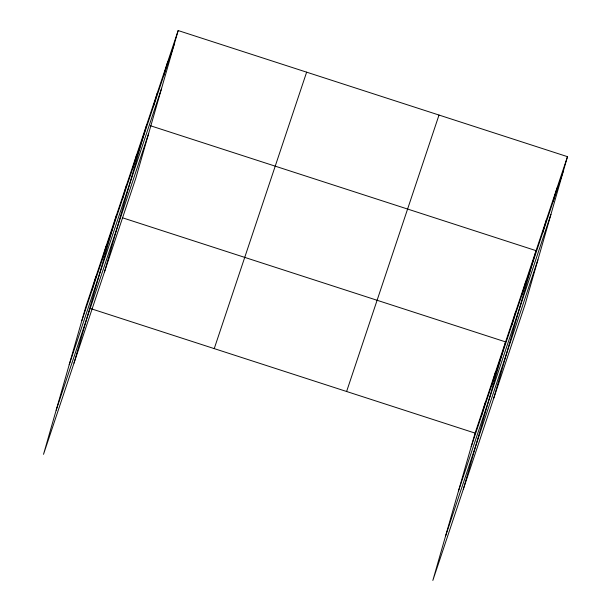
<?xml version="1.0" encoding="UTF-8"?>
<svg xmlns="http://www.w3.org/2000/svg" width="611" height="611" viewBox="0 0 611 611"><rect width="100%" height="100%" fill="white"/><g stroke="black" fill="none" stroke-linecap="round" stroke-linejoin="round"><path stroke-width="0.92" d="M92.032 290.172L95.927 276.592M102.197 259.759L106.093 246.18M74.007 363.102L116.258 215.767M122.528 198.942L126.424 185.362M132.694 168.529L136.589 154.95M104.504 271.872L146.755 124.545M153.33 106.795L157.226 93.208M163.801 75.459L167.697 61.879M178.168 30.55L135.917 177.885L43.518 454.332L85.761 306.997L178.168 30.55L567.482 156.668L525.239 304.003L432.832 580.45L475.083 433.115L567.482 156.668M481.346 416.29L485.241 402.71M491.511 385.877L495.406 372.298M463.329 489.22L505.572 341.893L122.506 217.791M511.842 325.06L515.737 311.48M522.008 294.655L525.903 281.068M493.818 397.998L536.068 250.663L150.321 125.698M542.644 232.913L546.54 219.334M553.115 201.584L557.011 187.997M81.874 320.576L174.272 44.129M69.211 364.714L161.617 88.267M56.174 410.195L148.58 133.748M214.24 348.614L306.638 72.167M346.605 391.498L439.011 115.051M471.188 446.694L563.586 170.248M458.525 490.839L550.931 214.385M445.488 536.313L537.894 259.866M91.115 308.731L475.083 433.115"/></g></svg>
